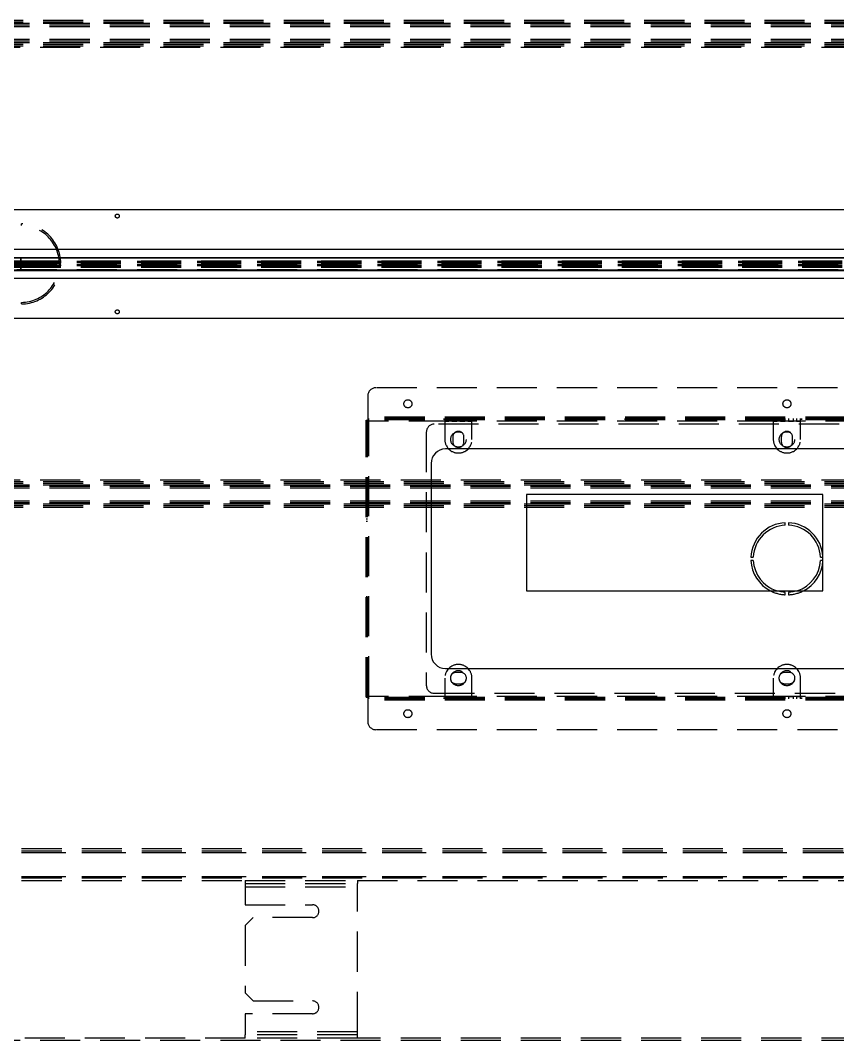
# Model space of a CAD drawing. Header units: millimetres. Extents: x -429 to 16771, y -1239 to 5751.
# Drawn here: x 2725 to 3235, y 365 to 1001 of the extents above; entities that cross this region are included whole.
import ezdxf

# ---------------------------------------------------------------- set-up
doc = ezdxf.new("R2010")
doc.units = ezdxf.units.MM
doc.header["$LTSCALE"] = 100
doc.linetypes.add('HIDDEN', pattern=[0.375, 0.25, -0.125])

msp = doc.modelspace()

# ---------------------------------------------------------------- linework, layer by layer
at = {"color": 7, "linetype": 'HIDDEN', "lineweight": -3}
for p, q in [((3476.5, 1001.4), (1973.5, 1001.4)), ((3476.5, 1000.4), (1973.5, 1000.4)), ((3480.5, 999.4), (1969.5, 999.4)), ((3480.5, 998.4), (1969.5, 998.4)), ((3480.5, 997.4), (1969.5, 997.4)), ((3480.5, 997.4), (1969.5, 997.4)), ((3480.5, 997.4), (1969.5, 997.4)), ((3480.5, 997.4), (1969.5, 997.4)), ((3476.5, 999.4), (1973.5, 999.4)), ((3476.5, 999.4), (1973.5, 999.4)), ((3480.5, 989.4), (1969.5, 989.4)), ((3480.5, 989.4), (1969.5, 989.4)), ((3480.5, 988.4), (1969.5, 988.4)), ((3480.5, 987.4), (1969.5, 987.4)), ((3476.5, 987.4), (1973.5, 987.4)), ((3476.5, 987.4), (1973.5, 987.4)), ((3476.5, 986.4), (1973.5, 986.4)), ((3476.5, 985.4), (1973.5, 985.4)), ((3474.5, 984.4), (1975.5, 984.4)), ((3474.5, 984.4), (1975.5, 984.4)), ((2725.5, 873.4), (2725.5, 874.4)), ((2725, 853.19), (2725, 853.4)), ((1877.5, 853.19), (2725, 853.19)), ((3572.5, 853.19), (1877.5, 853.19)), ((3572.5, 853.17), (1877.5, 853.17)), ((1877.5, 851.4), (2725, 851.4)), ((1877.5, 850.85), (2725, 850.85)), ((2725, 850.85), (1877.5, 850.85)), ((2725, 850.85), (1877.5, 850.85)), ((2725, 850.85), (1877.5, 850.85)), ((1877.5, 850.84), (2725, 850.84)), ((1877.5, 850.84), (2725, 850.84)), ((1877.5, 850.65), (2725, 850.65)), ((1877.5, 850.65), (2725, 850.65)), ((1877.5, 850.65), (2725, 850.65)), ((3572.5, 850.65), (1877.5, 850.65)), ((3572.5, 850.65), (1877.5, 850.65)), ((3572.5, 850.65), (1877.5, 850.65)), ((1877.5, 850.37), (2725, 850.37)), ((1877.5, 850.32), (2725, 850.32)), ((3572.5, 850.32), (1877.5, 850.32)), ((1877.5, 850.15), (2725, 850.15)), ((1877.5, 850.15), (2725, 850.15)), ((3572.5, 850.15), (1877.5, 850.15)), ((3572.5, 850.15), (1877.5, 850.15)), ((1877.5, 850), (2725, 850)), ((1877.5, 849.97), (2725, 849.97)), ((1877.5, 849.97), (2725, 849.97)), ((1877.5, 849.95), (2725, 849.95)), ((1877.5, 849.95), (2725, 849.95)), ((2725, 848.85), (1877.5, 848.85)), ((2725, 848.85), (1877.5, 848.85)), ((1877.5, 848.83), (2725, 848.83)), ((1877.5, 848.83), (2725, 848.83)), ((1877.5, 848.8), (2725, 848.8)), ((1877.5, 848.65), (2725, 848.65)), ((1877.5, 848.65), (2725, 848.65)), ((3572.5, 848.65), (1877.5, 848.65)), ((3572.5, 848.65), (1877.5, 848.65)), ((1877.5, 848.49), (2725, 848.49)), ((3572.5, 848.49), (1877.5, 848.49)), ((1877.5, 848.44), (2725, 848.44)), ((1877.5, 848.15), (2725, 848.15)), ((1877.5, 848.15), (2725, 848.15)), ((1877.5, 848.15), (2725, 848.15)), ((3572.5, 848.15), (1877.5, 848.15)), ((3572.5, 848.15), (1877.5, 848.15)), ((3572.5, 848.15), (1877.5, 848.15)), ((1877.5, 847.97), (2725, 847.97)), ((1877.5, 847.97), (2725, 847.97)), ((1877.5, 847.96), (2725, 847.96)), ((1877.5, 847.95), (2725, 847.95)), ((1877.5, 847.95), (2725, 847.95)), ((1877.5, 847.95), (2725, 847.95)), ((1877.5, 847.4), (2725, 847.4)), ((2725, 853.19), (3572.5, 853.19)), ((2725, 850.32), (2725, 853.19)), ((2725, 851.4), (3572.5, 851.4)), ((2725, 847.4), (2725, 851.4)), ((2725, 850.65), (2725, 850.85)), ((2725, 850.65), (2725, 850.85)), ((2725, 850.65), (2725, 850.85)), ((2725, 850.85), (3572.5, 850.85)), ((2725, 850.37), (2725, 850.85)), ((3572.5, 850.85), (2725, 850.85)), ((3572.5, 850.85), (2725, 850.85)), ((3572.5, 850.85), (2725, 850.85)), ((2725, 850.84), (3572.5, 850.84)), ((2725, 849.97), (2725, 850.84)), ((2725, 850.84), (3572.5, 850.84)), ((2725, 849.97), (2725, 850.84)), ((2725, 850.65), (2725, 850)), ((2725, 850.65), (3572.5, 850.65)), ((2725, 850.65), (3572.5, 850.65)), ((2725, 850.65), (2725, 850.15)), ((2725, 850.65), (3572.5, 850.65)), ((2725, 850.65), (2725, 850.15)), ((2725, 848.44), (2725, 850.37)), ((2725, 850.37), (3572.5, 850.37)), ((2725, 850), (2725, 850.32)), ((2725, 850.32), (3572.5, 850.32)), ((2725, 850.15), (2725, 849.95)), ((2725, 850.15), (3572.5, 850.15)), ((2725, 850.15), (2725, 849.95)), ((2725, 850.15), (3572.5, 850.15)), ((2725, 850), (3572.5, 850)), ((2725, 849.97), (3572.5, 849.97)), ((2725, 849.97), (3572.5, 849.97)), ((2725, 849.95), (3572.5, 849.95)), ((2725, 849.95), (3572.5, 849.95)), ((2725, 848.65), (2725, 848.85)), ((2725, 848.65), (2725, 848.85)), ((3572.5, 848.85), (2725, 848.85)), ((3572.5, 848.85), (2725, 848.85)), ((2725, 847.97), (2725, 848.83)), ((2725, 848.83), (3572.5, 848.83)), ((2725, 847.97), (2725, 848.83)), ((2725, 848.83), (3572.5, 848.83)), ((2725, 848.8), (3572.5, 848.8)), ((2725, 848.49), (2725, 848.8)), ((2725, 848.8), (2725, 848.15)), ((2725, 848.65), (3572.5, 848.65)), ((2725, 848.65), (2725, 848.15)), ((2725, 848.65), (3572.5, 848.65)), ((2725, 848.65), (2725, 848.15)), ((2725, 848.49), (3572.5, 848.49)), ((2725, 845.61), (2725, 848.49)), ((2725, 847.96), (2725, 848.44)), ((2725, 848.44), (3572.5, 848.44)), ((2725, 848.15), (2725, 847.95)), ((2725, 848.15), (3572.5, 848.15)), ((2725, 848.15), (2725, 847.95)), ((2725, 848.15), (3572.5, 848.15)), ((2725, 848.15), (2725, 847.95)), ((2725, 848.15), (3572.5, 848.15)), ((2725, 847.97), (3572.5, 847.97)), ((2725, 847.97), (3572.5, 847.97)), ((2725, 847.96), (3572.5, 847.96)), ((2725, 847.95), (3572.5, 847.95)), ((2725, 847.95), (3572.5, 847.95)), ((2725, 847.95), (3572.5, 847.95)), ((2725, 847.4), (3572.5, 847.4)), ((2749.99, 849.9), (2748.99, 849.9)), ((2749.99, 848.9), (2748.99, 848.9)), ((3572.5, 845.64), (1877.5, 845.64)), ((1877.5, 845.61), (2725, 845.61)), ((3572.5, 845.61), (1877.5, 845.61)), ((2725, 845.4), (2725, 845.61)), ((2725, 845.61), (3572.5, 845.61)), ((2725.5, 824.41), (2725.5, 825.41)), ((3459.5, 772.1), (2946.5, 772.1)), ((2941.5, 767.1), (2941.5, 753.7)), ((2940.5, 578.9), (2940.5, 751.9)), ((2940.5, 751.9), (2941.3, 751.9)), ((2941.3, 578.9), (2941.3, 751.9)), ((3464.5, 753.7), (2941.5, 753.7)), ((2941.5, 753.7), (2941.5, 752.1)), ((3464.5, 753.7), (2941.5, 753.7)), ((3464.5, 752.9), (2941.5, 752.9)), ((3464.5, 752.1), (2941.5, 752.1)), ((2942.1, 752.1), (2942.1, 752.9)), ((2942.1, 751.3), (2942.1, 752.1)), ((2989, 752.9), (2989, 752.1)), ((2989.5, 752.9), (2989.5, 751.3)), ((2992, 751.3), (2992, 752.9)), ((2994, 752.9), (2994, 751.3)), ((2997, 751.3), (2997, 752.9)), ((2999, 752.9), (2999, 751.3)), ((3002, 751.3), (3002, 752.9)), ((3004, 752.9), (3004, 751.3)), ((3006.5, 751.3), (3006.5, 752.9)), ((3007, 752.9), (3007, 752.1)), ((3084.03, 752.1), (3084.03, 752.9)), ((3085.03, 752.1), (3085.03, 752.9)), ((3102, 752.1), (3102, 752.9)), ((3104, 752.1), (3104, 752.9)), ((3120.97, 752.1), (3120.97, 752.9)), ((3121.97, 752.1), (3121.97, 752.9)), ((3194, 752.9), (3194, 752.1)), ((3194.5, 752.9), (3194.5, 751.3)), ((3197, 751.3), (3197, 752.9)), ((3199, 752.9), (3199, 751.3)), ((3202, 751.3), (3202, 752.9)), ((3204, 752.9), (3204, 751.3)), ((3207, 751.3), (3207, 752.9)), ((3209, 752.9), (3209, 751.3)), ((3211.5, 751.3), (3211.5, 752.9)), ((3212, 752.9), (3212, 752.1)), ((2942.1, 579.5), (2942.1, 751.3)), ((2942.1, 579.5), (2942.1, 751.3)), ((2992, 751.3), (2942.1, 751.3)), ((2992, 751.3), (2942.1, 751.3)), ((3423, 749.4), (2983, 749.4)), ((2989.5, 751.3), (2989.5, 739.9)), ((2989.5, 751.3), (2992, 751.3)), ((2992, 751.3), (2989.5, 751.3)), ((2994, 751.3), (2992, 751.3)), ((2994, 751.3), (2997, 751.3)), ((2997, 751.3), (2994, 751.3)), ((2997, 751.3), (2994, 751.3)), ((2997, 751.3), (2994, 751.3)), ((2999, 751.3), (2997, 751.3)), ((2999, 751.3), (3002, 751.3)), ((3002, 751.3), (2999, 751.3)), ((3002, 751.3), (2999, 751.3)), ((3002, 751.3), (2999, 751.3)), ((3004, 751.3), (3002, 751.3)), ((3004, 751.3), (3006.5, 751.3)), ((3006.5, 751.3), (3004, 751.3)), ((3197, 751.3), (3004, 751.3)), ((3197, 751.3), (3004, 751.3)), ((3006.5, 739.9), (3006.5, 751.3)), ((3194.5, 751.3), (3197, 751.3)), ((3194.5, 751.3), (3194.5, 739.9)), ((3197, 751.3), (3194.5, 751.3)), ((3199, 751.3), (3197, 751.3)), ((3199, 751.3), (3202, 751.3)), ((3202, 751.3), (3199, 751.3)), ((3202, 751.3), (3199, 751.3)), ((3202, 751.3), (3199, 751.3)), ((3204, 751.3), (3202, 751.3)), ((3204, 751.3), (3207, 751.3)), ((3207, 751.3), (3204, 751.3)), ((3207, 751.3), (3204, 751.3)), ((3207, 751.3), (3204, 751.3)), ((3209, 751.3), (3207, 751.3)), ((3209, 751.3), (3211.5, 751.3)), ((3211.5, 751.3), (3209, 751.3)), ((3402, 751.3), (3209, 751.3)), ((3402, 751.3), (3209, 751.3)), ((3211.5, 739.9), (3211.5, 751.3)), ((2978, 744.4), (2978, 586.4)), ((2994.5, 741.4), (2994.5, 738.4)), ((3001.5, 738.4), (3001.5, 741.4)), ((3199.5, 741.4), (3199.5, 738.4)), ((3206.5, 738.4), (3206.5, 741.4)), ((3476.5, 713.4), (1973.5, 713.4)), ((3474.5, 714.4), (1975.5, 714.4)), ((3474.5, 714.4), (1975.5, 714.4)), ((3480.5, 711.4), (1969.5, 711.4)), ((3480.5, 710.4), (1969.5, 710.4)), ((3480.5, 709.4), (1969.5, 709.4)), ((3480.5, 709.4), (1969.5, 709.4)), ((3476.5, 712.4), (1973.5, 712.4)), ((3476.5, 711.4), (1973.5, 711.4)), ((3476.5, 711.4), (1973.5, 711.4)), ((3480.5, 701.4), (1969.5, 701.4)), ((3480.5, 701.4), (1969.5, 701.4)), ((3480.5, 701.4), (1969.5, 701.4)), ((3480.5, 701.4), (1969.5, 701.4)), ((3480.5, 700.4), (1969.5, 700.4)), ((3480.5, 699.4), (1969.5, 699.4)), ((3476.5, 699.4), (1973.5, 699.4)), ((3476.5, 699.4), (1973.5, 699.4)), ((3476.5, 698.4), (1973.5, 698.4)), ((3476.5, 697.4), (1973.5, 697.4)), ((2940.5, 690.38), (2941.3, 690.38)), ((2940.5, 688.88), (2941.3, 688.88)), ((2940.5, 666.4), (2941.3, 666.4)), ((2940.5, 664.4), (2941.3, 664.4)), ((3225.48, 666.4), (3225.46, 666.73)), ((3225.46, 666.4), (3225.48, 666.4)), ((3225.46, 664.08), (3225.48, 664.4)), ((3225.48, 664.4), (3225.46, 664.4)), ((3202, 642.93), (3202, 644.43)), ((3204, 644.43), (3204, 642.93)), ((2940.5, 641.92), (2941.3, 641.92)), ((2940.5, 640.42), (2941.3, 640.42)), ((2999.5, 594.4), (2996.5, 594.4)), ((3204.5, 594.4), (3201.5, 594.4)), ((2989.5, 590.9), (2989.5, 579.5)), ((2996.5, 587.4), (2999.5, 587.4)), ((3006.5, 579.5), (3006.5, 590.9)), ((3194.5, 590.9), (3194.5, 579.5)), ((3201.5, 587.4), (3204.5, 587.4)), ((3211.5, 579.5), (3211.5, 590.9)), ((2942.1, 578.7), (2942.1, 579.5)), ((2992, 579.5), (2942.1, 579.5)), ((2992, 579.5), (2942.1, 579.5)), ((2983, 581.4), (3423, 581.4)), ((2992, 579.5), (2989.5, 579.5)), ((2989.5, 579.5), (2989.5, 577.9)), ((2989.5, 579.5), (2992, 579.5)), ((2994, 579.5), (2992, 579.5)), ((2992, 577.9), (2992, 579.5)), ((2997, 579.5), (2994, 579.5)), ((2994, 579.5), (2994, 577.9)), ((2994, 579.5), (2997, 579.5)), ((2997, 579.5), (2994, 579.5)), ((2997, 579.5), (2994, 579.5)), ((2999, 579.5), (2997, 579.5)), ((2997, 577.9), (2997, 579.5)), ((3002, 579.5), (2999, 579.5)), ((2999, 579.5), (2999, 577.9)), ((2999, 579.5), (3002, 579.5)), ((3002, 579.5), (2999, 579.5)), ((3002, 579.5), (2999, 579.5)), ((3004, 579.5), (3002, 579.5)), ((3002, 577.9), (3002, 579.5)), ((3006.5, 579.5), (3004, 579.5)), ((3004, 579.5), (3004, 577.9)), ((3004, 579.5), (3006.5, 579.5)), ((3197, 579.5), (3004, 579.5)), ((3197, 579.5), (3004, 579.5)), ((3006.5, 577.9), (3006.5, 579.5)), ((3197, 579.5), (3194.5, 579.5)), ((3194.5, 579.5), (3194.5, 577.9)), ((3194.5, 579.5), (3197, 579.5)), ((3199, 579.5), (3197, 579.5)), ((3197, 577.9), (3197, 579.5)), ((3202, 579.5), (3199, 579.5)), ((3199, 579.5), (3199, 577.9)), ((3199, 579.5), (3202, 579.5)), ((3202, 579.5), (3199, 579.5)), ((3202, 579.5), (3199, 579.5)), ((3204, 579.5), (3202, 579.5)), ((3202, 577.9), (3202, 579.5)), ((3207, 579.5), (3204, 579.5)), ((3204, 579.5), (3204, 577.9)), ((3204, 579.5), (3207, 579.5)), ((3207, 579.5), (3204, 579.5)), ((3207, 579.5), (3204, 579.5)), ((3209, 579.5), (3207, 579.5)), ((3207, 577.9), (3207, 579.5)), ((3211.5, 579.5), (3209, 579.5)), ((3209, 579.5), (3209, 577.9)), ((3209, 579.5), (3211.5, 579.5)), ((3402, 579.5), (3209, 579.5)), ((3402, 579.5), (3209, 579.5)), ((3211.5, 577.9), (3211.5, 579.5)), ((2940.5, 578.9), (2941.3, 578.9)), ((3464.5, 578.7), (2941.5, 578.7)), ((2941.5, 578.7), (2941.5, 577.1)), ((3464.5, 577.9), (2941.5, 577.9)), ((2941.5, 577.1), (2941.5, 563.7)), ((3464.5, 577.1), (2941.5, 577.1)), ((3464.5, 577.1), (2941.5, 577.1)), ((2942.1, 577.9), (2942.1, 578.7)), ((2989, 578.7), (2989, 577.9)), ((3007, 578.7), (3007, 577.9)), ((3194, 578.7), (3194, 577.9)), ((3212, 578.7), (3212, 577.9)), ((3459.5, 558.7), (2946.5, 558.7)), ((1938, 484.65), (3512, 484.65)), ((1903, 482.15), (3547, 482.15)), ((1903, 482.15), (3547, 482.15)), ((1938, 483.15), (3512, 483.15)), ((1938, 482.15), (3512, 482.15)), ((1938, 482.15), (3512, 482.15)), ((1903, 467.15), (3547, 467.15)), ((1903, 467.15), (3547, 467.15)), ((1938, 467.15), (3512, 467.15)), ((1938, 467.15), (3512, 467.15)), ((1938, 466.15), (3512, 466.15)), ((1938, 464.65), (2865, 464.65)), ((2865, 464.65), (2865, 462.65)), ((2865, 464.65), (2935, 464.65)), ((2865, 462.65), (2935, 462.65)), ((2865, 462.65), (2865, 460.65)), ((2865, 460.65), (2935, 460.65)), ((2865, 460.65), (2935, 460.65)), ((2865, 460.65), (2865, 449.4)), ((2935, 464.65), (2935, 462.65)), ((2935, 464.65), (3512, 464.65)), ((2935, 460.65), (2935, 462.65)), ((2935, 370.15), (2935, 460.65)), ((2865, 449.4), (2907, 449.4)), ((2870, 441.4), (2865, 436.4)), ((2907, 441.4), (2870, 441.4)), ((2865, 436.4), (2865, 394.4)), ((2865, 394.4), (2870, 389.4)), ((2870, 389.4), (2907, 389.4)), ((2907, 381.4), (2865, 381.4)), ((2865, 381.4), (2865, 370.15)), ((2865, 370.15), (2865, 368.15)), ((2935, 370.15), (2865, 370.15)), ((2935, 370.15), (2865, 370.15)), ((2935, 368.15), (2935, 370.15)), ((2865, 366.15), (1938, 366.15)), ((3512, 364.65), (1938, 364.65)), ((2865, 366.15), (2865, 368.15)), ((2935, 368.15), (2865, 368.15)), ((2935, 366.15), (2865, 366.15)), ((2935, 366.15), (2935, 368.15)), ((3512, 366.15), (2935, 366.15))]:
    msp.add_line(p, q, dxfattribs=at)
at = {"color": 7, "linetype": 'Continuous', "lineweight": -3}
for p, q in [((1875, 883.4), (3575, 883.4)), ((3572.5, 858.4), (1877.5, 858.4)), ((1877.5, 853.4), (2725, 853.4)), ((2725, 853.4), (2725, 853.17)), ((2725, 853.4), (3572.5, 853.4)), ((1877.5, 853.17), (2725, 853.17)), ((2725, 853.17), (2725, 845.64)), ((2725, 853.17), (3572.5, 853.17)), ((1877.5, 845.64), (2725, 845.64)), ((1877.5, 845.4), (2725, 845.4)), ((2725, 845.64), (3572.5, 845.64)), ((2725, 845.64), (2725, 845.4)), ((2725, 845.4), (3572.5, 845.4)), ((3572.5, 840.4), (1877.5, 840.4)), ((3575, 815.4), (1875, 815.4)), ((3416, 733.9), (2990, 733.9)), ((2981, 724.9), (2981, 605.9)), ((3225.46, 705.4), (3040.46, 705.4)), ((3040.46, 705.4), (3040.46, 645.4)), ((3225.46, 645.4), (3225.46, 705.4)), ((3202, 686.38), (3202, 687.88)), ((3204, 687.88), (3204, 686.38)), ((3180.52, 666.4), (3182.02, 666.4)), ((3182.02, 664.4), (3180.52, 664.4)), ((3223.97, 666.4), (3225.46, 666.4)), ((3225.46, 664.4), (3223.97, 664.4)), ((3040.46, 645.4), (3225.46, 645.4)), ((2990, 596.9), (3416, 596.9))]:
    msp.add_line(p, q, dxfattribs=at)
at = {"color": 7, "linetype": 'HIDDEN', "lineweight": -3, "flags": 128}
for points in [[(3202, 644.43), (3199.2, 644.75), (3196.6, 645.4)], [(3209.4, 645.4), (3206.8, 644.75), (3204, 644.43)]]:
    msp.add_lwpolyline(points, dxfattribs=at)
at = {"color": 7, "linetype": 'HIDDEN', "lineweight": -3}
for centre, radius in [((2785.2, 879.3), 1.25), ((2785.2, 819.5), 1.25), ((2966.5, 762.1), 2.5), ((3203, 762.1), 2.5), ((2998, 739.9), 4.8), ((3203, 739.9), 4.8), ((2998, 590.9), 4.8), ((3203, 590.9), 4.8), ((2966.5, 568.7), 2.5), ((3203, 568.7), 2.5)]:
    msp.add_circle(centre, radius, dxfattribs=at)
for centre, radius, start, end in [((2725, 849.4), 25, 1.14599, 88.85401), ((2725, 849.4), 24, 1.19375, 88.80625), ((2725, 849.4), 24, 271.19375, 358.80625), ((2725, 849.4), 25, 271.14599, 358.85401), ((2946.5, 767.1), 5, 90, 180), ((2983, 744.4), 5, 90, 180), ((2998, 739.9), 8.5, 180, 0), ((2998, 741.4), 3.5, 0, 180), ((3203, 739.9), 8.5, 180, 0), ((3203, 741.4), 3.5, 0, 180), ((2998, 738.4), 3.5, 180, 0), ((3203, 738.4), 3.5, 180, 0), ((3203, 665.4), 22.5, 242.73396, 267.45268), ((3203, 665.4), 22.5, 272.54732, 297.26604), ((2998, 590.9), 8.5, 0, 180), ((3203, 590.9), 8.5, 0, 180), ((2996.5, 590.9), 3.5, 90, 270), ((2999.5, 590.9), 3.5, 270, 90), ((3201.5, 590.9), 3.5, 90, 270), ((3204.5, 590.9), 3.5, 270, 90), ((2983, 586.4), 5, 180, 270), ((2946.5, 563.7), 5, 180, 270), ((2907, 445.4), 4, 270, 90), ((2907, 385.4), 4, 270, 90)]:
    msp.add_arc(centre, radius, start, end, dxfattribs=at)
at = {"color": 7, "linetype": 'Continuous', "lineweight": -3}
for centre, radius, start, end in [((2990, 724.9), 9, 90, 180), ((3203, 665.4), 22.5, 92.54732, 177.45268), ((3203, 665.4), 22.5, 3.37114, 87.45268), ((3203, 665.4), 21, 92.7294, 177.2706), ((3203, 665.4), 21, 2.7294, 87.2706), ((3203, 665.4), 22.5, 182.54732, 242.73396), ((3203, 665.4), 21, 182.7294, 252.24721), ((3203, 665.4), 21, 287.75279, 357.2706), ((3203, 665.4), 22.5, 297.26604, 356.62886), ((2990, 605.9), 9, 180, 270)]:
    msp.add_arc(centre, radius, start, end, dxfattribs=at)
at = {"color": 7, "linetype": 'HIDDEN', "lineweight": -3}
for points in [[(2942.1, 751.3), (2941.91, 751.35), (2941.54, 751.44), (2941.05, 751.57), (2940.69, 751.7), (2940.52, 751.81), (2940.5, 751.88), (2940.5, 751.9)], [(2940.5, 578.9), (2940.52, 578.95), (2940.55, 579.04), (2940.85, 579.17), (2941.27, 579.3), (2941.72, 579.41), (2942, 579.48), (2942.1, 579.5)]]:
    msp.add_open_spline(points, degree=3, knots=[0, 0, 0, 0, 0.220743, 0.441506, 0.662269, 0.883032, 1, 1, 1, 1], dxfattribs=at)
for points in [[(2942.1, 751.3), (2941.99, 751.35), (2941.78, 751.45), (2941.52, 751.6), (2941.33, 751.75), (2941.31, 751.85), (2941.3, 751.9)], [(2941.3, 578.9), (2941.31, 578.95), (2941.33, 579.05), (2941.52, 579.2), (2941.78, 579.35), (2941.99, 579.45), (2942.1, 579.5)]]:
    msp.add_open_spline(points, degree=3, dxfattribs=at)

doc.saveas('drawing.dxf')
